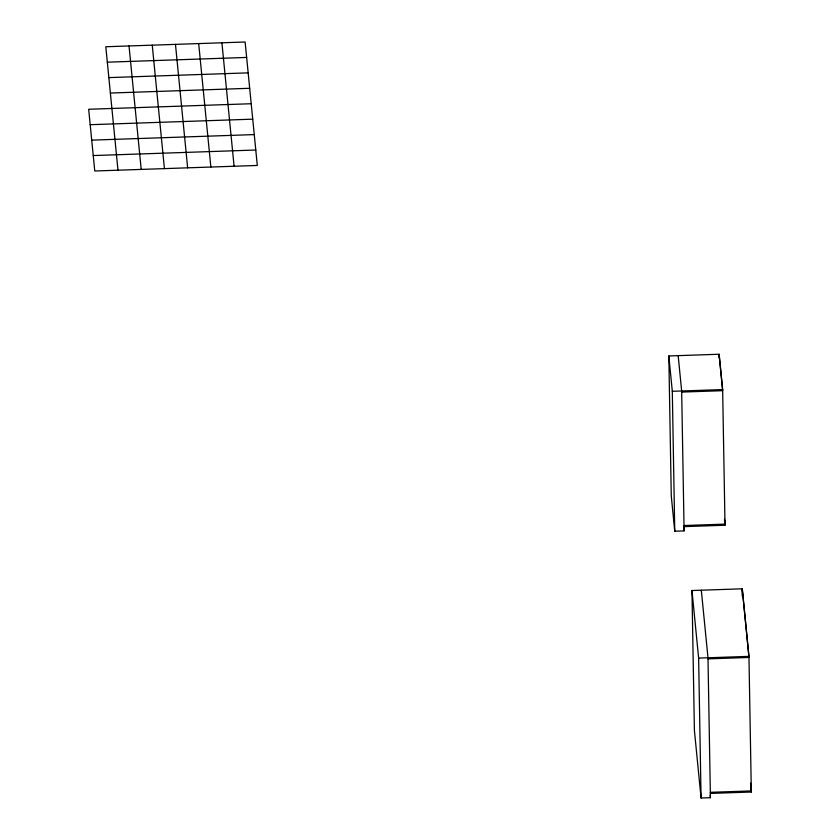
<?xml version="1.0" encoding="UTF-8"?>
<svg xmlns="http://www.w3.org/2000/svg" width="840" height="840" viewBox="0 0 840 840"><rect width="100%" height="100%" fill="white"/><g stroke="black" fill="none" stroke-linecap="round" stroke-linejoin="round"><path stroke-width="1.26" d="M107.331 62.181L246.645 57.435M108.854 77.606L248.168 72.859M110.376 93.041L249.69 88.295M251.213 103.73L88.673 109.263L94.763 170.993L257.303 165.459L245.123 42L105.808 46.746L117.978 170.205M90.195 124.698L252.735 119.165M91.718 140.133L254.258 134.589M93.24 155.558L255.78 150.024M678.174 355.635L681.66 390.978L684.106 530.891L674.751 531.206L671.265 495.873L668.819 355.961L719.155 354.239L722.642 389.582L725.014 525.231L684.033 526.628M668.819 355.961L672.304 391.293L722.642 389.582M681.681 392.07L722.663 390.684L719.177 355.341M684.012 525.525L724.994 524.129L724.49 519.078M701.337 591.308L701.316 590.205L707.984 657.773L710.42 797.685L701.064 798L694.407 730.443L691.961 590.53L742.298 588.808L748.954 656.376L751.327 792.015L710.346 793.412M691.961 590.53L698.628 658.087L748.954 656.376M708.005 658.865L748.976 657.468L742.319 589.911M710.336 792.32L751.307 790.923L750.54 783.122M724.51 520.181L725.014 525.231M750.561 784.224L751.327 792.015M683.613 525.84L684.106 530.891M710.168 795.081L710.42 797.685M221.907 42.788L234.087 166.247M198.681 43.586L210.861 167.034M175.466 44.373L187.646 167.832M152.25 45.16L164.419 168.62M129.024 45.959L141.204 169.407M742.371 590.468L742.455 595.697M742.298 588.808L742.424 596.452M719.155 354.239L719.219 357.956M698.628 658.087L701.064 798M672.304 391.293L674.751 531.206"/></g></svg>
